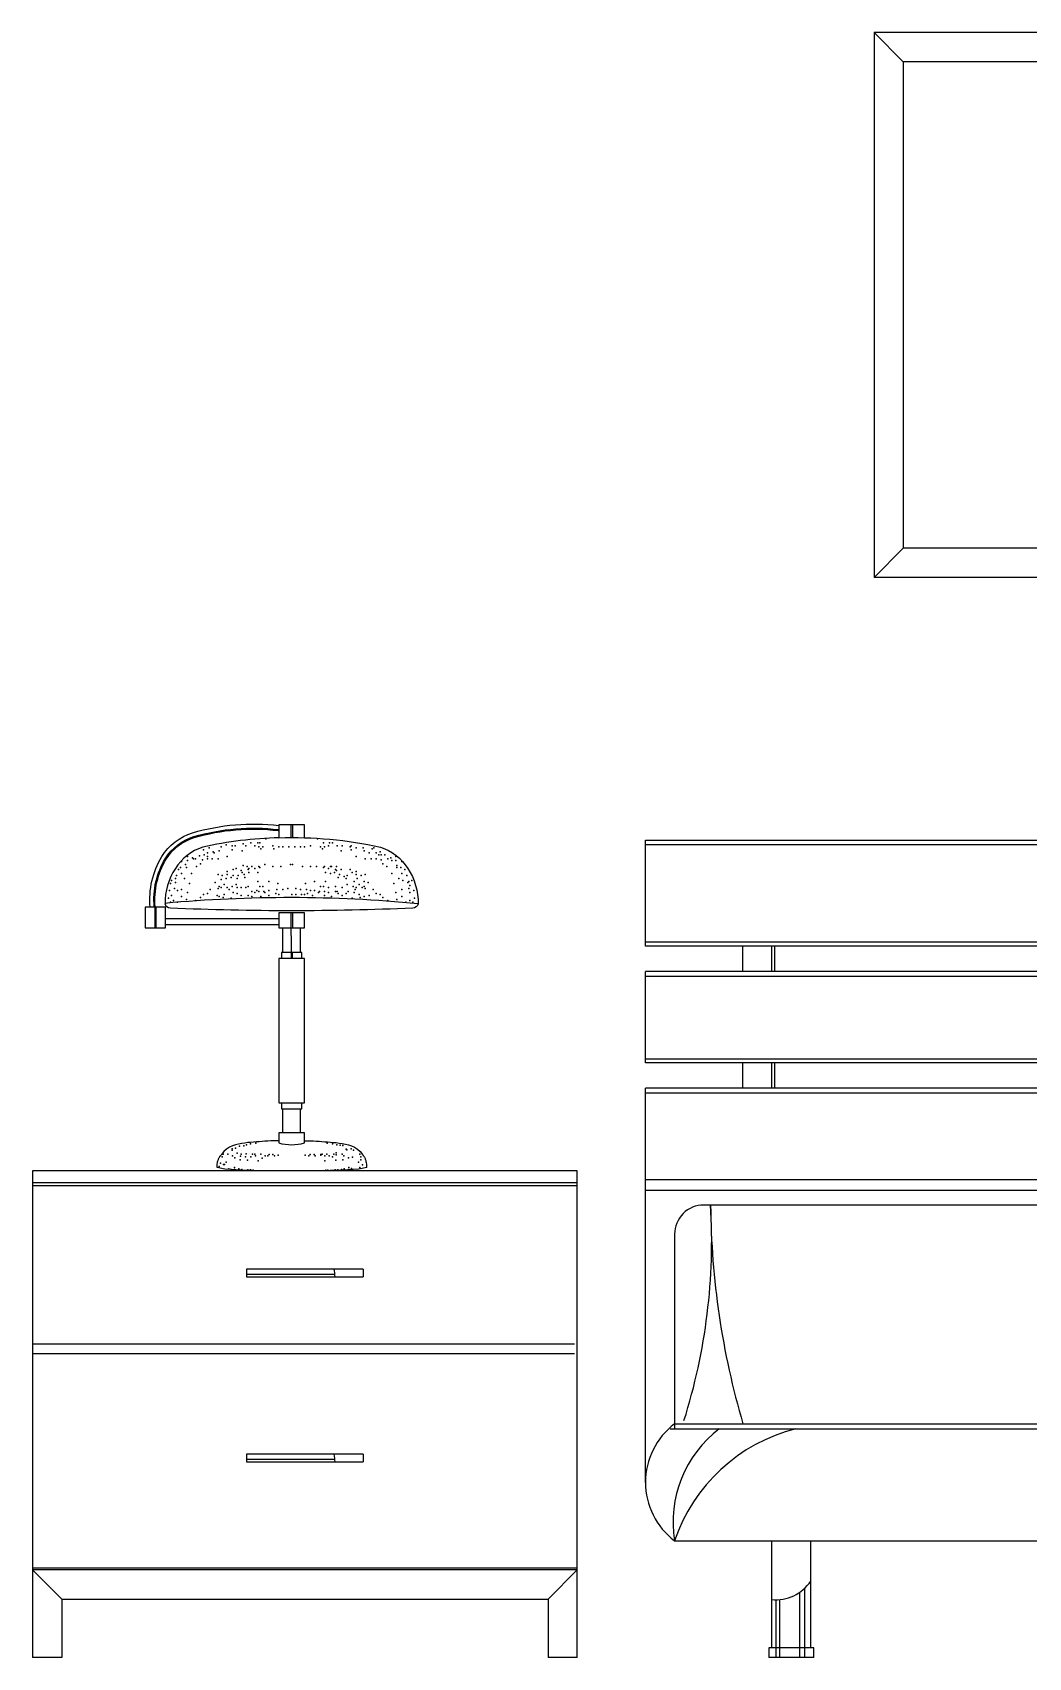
# Model space of a CAD drawing. Header units: inches. Extents: x 4.1 to 46.6, y 13.1 to 37.9.
# Drawn here: x 16.799 to 17.823, y 22.686 to 24.356 of the extents above; entities that cross this region are included whole.
import ezdxf

# ---------------------------------------------------------------- set-up
doc = ezdxf.new("R2010")
doc.units = ezdxf.units.IN
doc.header["$MEASUREMENT"] = 0
doc.layers.add('02', color=2, linetype='Continuous')
doc.layers.add('4', color=4, linetype='Continuous')

msp = doc.modelspace()

# ---------------------------------------------------------------- linework, layer by layer
at = {"layer": '02'}
for p, q in [((17.6938, 24.3264), (17.6638, 24.3564)), ((17.6938, 23.8264), (17.6638, 23.7964)), ((17.0643, 23.542), (17.0643, 23.5291)), ((17.0659, 23.542), (17.0659, 23.5291)), ((19.1588, 23.5214), (17.4288, 23.5214)), ((16.9244, 23.4574), (16.9244, 23.4363)), ((16.9257, 23.4574), (16.9257, 23.4363)), ((17.0643, 23.4517), (17.0645, 23.4047)), ((17.0659, 23.4517), (17.0659, 23.4361)), ((17.052, 23.4456), (16.9355, 23.4456)), ((17.052, 23.4395), (16.9355, 23.4395)), ((19.1588, 23.4214), (17.4288, 23.4214)), ((19.1588, 23.4174), (17.4288, 23.4174)), ((17.5288, 23.3914), (17.5288, 23.4174)), ((17.5588, 23.3914), (17.5588, 23.4174)), ((17.5618, 23.3914), (17.5618, 23.4174)), ((17.0782, 23.4047), (17.052, 23.4047)), ((17.0657, 23.4108), (17.0657, 23.4047)), ((19.1588, 23.3914), (17.4288, 23.3914)), ((19.1588, 23.3864), (17.4288, 23.3864)), ((19.1588, 23.3014), (17.4288, 23.3014)), ((19.1588, 23.2974), (17.4288, 23.2974)), ((17.5288, 23.2714), (17.5288, 23.2974)), ((17.5588, 23.2714), (17.5588, 23.2974)), ((17.5618, 23.2714), (17.5618, 23.2974)), ((19.1588, 23.2714), (17.4288, 23.2714)), ((19.1588, 23.2664), (17.4288, 23.2664)), ((16.7988, 23.1864), (16.7988, 22.6864)), ((17.3588, 22.6864), (17.3588, 23.1864)), ((16.7988, 23.1714), (17.3588, 23.1714)), ((19.1588, 23.1774), (17.4288, 23.1774)), ((19.1588, 23.1664), (17.4288, 23.1664)), ((17.0188, 23.0856), (17.0188, 23.0776)), ((17.0189, 23.0804), (17.1094, 23.0804)), ((17.1388, 23.0856), (17.1388, 23.0776)), ((16.7988, 23.0089), (17.356, 23.0089)), ((16.7988, 22.9989), (17.356, 22.9989)), ((17.4588, 22.9264), (19.1288, 22.9264)), ((17.0188, 22.8954), (17.0188, 22.8874)), ((17.0189, 22.8902), (17.1094, 22.8902)), ((17.1388, 22.8954), (17.1388, 22.8874)), ((16.7988, 22.7784), (17.3588, 22.7784)), ((16.8288, 22.7464), (16.7988, 22.7764)), ((17.3288, 22.7464), (17.3588, 22.7764)), ((16.8288, 22.7464), (16.8288, 22.6864)), ((17.3288, 22.7464), (17.3288, 22.6864)), ((17.5628, 22.7457), (17.5628, 22.6864)), ((17.5667, 22.7459), (17.5667, 22.6864)), ((17.5872, 22.7532), (17.5872, 22.6864)), ((17.5924, 22.7574), (17.5924, 22.6864)), ((16.8288, 22.6864), (16.7988, 22.6864)), ((17.3588, 22.6864), (17.3288, 22.6864))]:
    msp.add_line(p, q, dxfattribs=at)
for points in [[(18.9238, 23.7964), (18.9238, 24.3564), (17.6638, 24.3564), (17.6638, 23.7964)], [(18.8938, 23.8264), (18.8938, 24.3264), (17.6938, 24.3264), (17.6938, 23.8264)], [(18.8938, 23.8264), (17.6938, 23.8264)], [(18.9238, 23.7964), (17.6638, 23.7964)], [(17.0782, 23.5287), (17.0782, 23.542), (17.052, 23.542), (17.052, 23.5288)], [(17.0782, 23.4361), (17.0782, 23.4517), (17.052, 23.4517), (17.052, 23.4361), (17.0782, 23.4361)], [(17.0559, 23.4361), (17.0559, 23.4108)], [(17.0743, 23.4108), (17.0743, 23.4361)], [(17.052, 23.4047), (17.052, 23.2565), (17.0782, 23.2565)], [(17.0756, 23.4108), (17.0546, 23.4108), (17.0546, 23.4047)], [(17.0756, 23.4047), (17.0756, 23.4108)], [(17.0782, 23.2565), (17.0782, 23.4047)], [(17.0546, 23.2565), (17.0546, 23.2504), (17.0756, 23.2504)], [(17.0559, 23.2504), (17.0559, 23.2255)], [(17.0743, 23.2255), (17.0743, 23.2504)], [(17.0756, 23.2504), (17.0756, 23.2565)], [(17.052, 23.2175), (17.0496, 23.2174), (17.0466, 23.2173), (17.0436, 23.2172), (17.0406, 23.2171), (17.0377, 23.2169), (17.0348, 23.2167), (17.0319, 23.2165), (17.029, 23.2163), (17.026, 23.2161), (17.023, 23.2158), (17.02, 23.2155), (17.0169, 23.2151), (17.0138, 23.2147), (17.0106, 23.2141), (17.0074, 23.2134), (17.0043, 23.2123), (17.0013, 23.2109), (16.9983, 23.2089), (16.9956, 23.2064), (16.993, 23.2033)], [(17.079, 23.2175), (17.0815, 23.2174), (17.0845, 23.2173), (17.0875, 23.2172), (17.0904, 23.2171), (17.0933, 23.2169), (17.0963, 23.2167), (17.0992, 23.2165), (17.1021, 23.2163), (17.105, 23.2161), (17.108, 23.2158), (17.111, 23.2155), (17.1141, 23.2151), (17.1172, 23.2147), (17.1204, 23.2141), (17.1236, 23.2134), (17.1267, 23.2123), (17.1298, 23.2109), (17.1327, 23.2089), (17.1355, 23.2064), (17.138, 23.2033)], [(16.9885, 23.1898), (16.9885, 23.19), (16.9886, 23.1918), (16.9887, 23.1934), (16.9889, 23.1947), (16.9891, 23.1958), (16.9893, 23.1968), (16.9896, 23.1976), (16.9899, 23.1983), (16.9901, 23.199), (16.9904, 23.1996), (16.9906, 23.2001), (16.9909, 23.2006), (16.9912, 23.2011), (16.9915, 23.2015), (16.9919, 23.202), (16.9922, 23.2024), (16.9926, 23.2028), (16.993, 23.2033)], [(17.1425, 23.1898), (17.1425, 23.19), (17.1425, 23.1918), (17.1424, 23.1934), (17.1422, 23.1947), (17.1419, 23.1958), (17.1417, 23.1968), (17.1414, 23.1976), (17.1412, 23.1983), (17.1409, 23.199), (17.1407, 23.1996), (17.1404, 23.2001), (17.1401, 23.2006), (17.1398, 23.2011), (17.1395, 23.2015), (17.1392, 23.202), (17.1388, 23.2024), (17.1384, 23.2028), (17.138, 23.2033)], [(17.3588, 23.1864), (16.7988, 23.1864)], [(17.1425, 23.1898), (17.1343, 23.1883), (17.1166, 23.1872), (17.0925, 23.1866), (17.0652, 23.1864), (17.038, 23.1866), (17.014, 23.1872), (16.9964, 23.1883), (16.9885, 23.1898)], [(16.7988, 23.1744), (17.3588, 23.1744)], [(17.1388, 23.0856), (17.0188, 23.0856)], [(17.0188, 23.0776), (17.1388, 23.0776)], [(17.1388, 22.8954), (17.0188, 22.8954)], [(17.0188, 22.8874), (17.1388, 22.8874)], [(17.3588, 22.7764), (16.7988, 22.7764)], [(16.8288, 22.7464), (17.3288, 22.7464)]]:
    msp.add_lwpolyline(points, dxfattribs=at)
for points in [[(16.9197, 23.4574, -0.15616), (16.9316, 23.5095, -0.180266), (16.9634, 23.534, -0.100872), (17.052, 23.5414)], [(16.9239, 23.4578, -0.156017), (16.9352, 23.5073, -0.179879), (16.9646, 23.53, -0.100831), (17.0516, 23.5372, -0.100831)], [(16.9249, 23.4578, -0.155978), (16.9361, 23.5068, -0.179774), (16.9649, 23.529, -0.100821), (17.0514, 23.5362, -0.100821)], [(17.0521, 23.5288, 0.049707), (16.9738, 23.5191, 0.178104), (16.9457, 23.4973, 0.15202), (16.935, 23.4609)], [(17.052, 23.5288, -0.064459), (17.1565, 23.5191, -0.178104), (17.1845, 23.4973, -0.15202), (17.1952, 23.4609)], [(17.1952, 23.4609, -0.338174), (17.1897, 23.4565, -0.021936), (16.9405, 23.4565, -0.338174), (16.935, 23.4609)], [(17.0782, 23.2255), (17.052, 23.2255), (17.052, 23.2152, 0.140748), (17.0782, 23.2152), (17.0782, 23.2255)]]:
    msp.add_lwpolyline(points, format="xyb", dxfattribs=at)
msp.add_lwpolyline([(16.9355, 23.4363), (16.9355, 23.4574), (16.9146, 23.4574), (16.9146, 23.4363)], close=True, dxfattribs=at)
for centre, radius, start, end in [((17.0628, 22.0731), 1.3942, 84.5501, 95.2605), ((16.8861, 23.1142), 0.6108, 342.4384, 3.4876), ((18.3139, 23.1573), 0.8181, 180.4132, 196.3931), ((17.0519, 23.0742), 0.058, 3.3462, 11.3212), ((17.577, 22.8258), 0.1198, 127.0972, 189.3317), ((17.6269, 22.7492), 0.1776, 104.1855, 161.223), ((17.0519, 22.884), 0.058, 3.3462, 11.3212), ((17.5628, 22.7888), 0.0431, 264.4363, 326.4411)]:
    msp.add_arc(centre, radius, start, end, dxfattribs=at)
for p in [(16.9744, 23.5165), (16.9805, 23.5185), (16.9846, 23.5144), (16.9907, 23.5155), (16.9927, 23.5195), (16.9978, 23.5216), (17.004, 23.5206), (17.004, 23.5165), (17.007, 23.5206), (17.0142, 23.5155), (17.0152, 23.5226), (17.0182, 23.5206), (17.0233, 23.5236), (17.0274, 23.5206), (17.0305, 23.5236), (17.0315, 23.5195), (17.0325, 23.5236), (17.0335, 23.5175), (17.0356, 23.5195), (17.0386, 23.5277), (17.0458, 23.5206), (17.0468, 23.5175), (17.0519, 23.5195), (17.056, 23.5195), (17.0621, 23.5195), (17.0683, 23.5195), (17.0744, 23.5195), (17.0785, 23.5195), (17.0846, 23.5206), (17.0917, 23.5277), (17.0948, 23.5195), (17.0968, 23.5175), (17.0978, 23.5236), (17.0989, 23.5195), (17.1029, 23.5206), (17.104, 23.5236), (17.107, 23.5236), (17.1121, 23.5206), (17.1162, 23.5155), (17.1172, 23.5206), (17.1254, 23.5195), (17.1264, 23.5206), (17.1264, 23.5165), (17.1315, 23.5185), (17.1386, 23.5185), (17.1396, 23.5155), (17.1478, 23.5175), (17.1498, 23.5185), (17.156, 23.5144), (16.9509, 23.4981), (16.952, 23.5043), (16.956, 23.5012), (16.9571, 23.4981), (16.9581, 23.5094), (16.9581, 23.5053), (16.9632, 23.5083), (16.9642, 23.5073), (16.9662, 23.5073), (16.9672, 23.4992), (16.9703, 23.5104), (16.9713, 23.5022), (16.9734, 23.5063), (16.9754, 23.5114), (16.9785, 23.5134), (16.9785, 23.5094), (16.9785, 23.5073), (16.9836, 23.5073), (16.9856, 23.5134), (16.9897, 23.5073), (16.9989, 23.5094), (17.008, 23.4971), (17.0152, 23.5002), (17.0193, 23.4992), (17.0213, 23.4971), (17.0244, 23.4992), (17.0274, 23.4971), (17.0315, 23.4992), (17.0325, 23.4981), (17.0376, 23.5012), (17.0458, 23.4992), (17.0539, 23.4992), (17.0641, 23.5012), (17.0662, 23.5012), (17.0764, 23.4992), (17.0846, 23.4992), (17.0907, 23.4992), (17.0978, 23.4981), (17.0989, 23.4992), (17.1029, 23.4971), (17.105, 23.4992), (17.106, 23.4992), (17.1111, 23.4992), (17.1315, 23.5094), (17.1407, 23.5073), (17.1447, 23.5134), (17.1468, 23.5073), (17.1519, 23.5134), (17.1519, 23.5073), (17.1549, 23.5114), (17.157, 23.5114), (17.157, 23.5063), (17.159, 23.5022), (17.1611, 23.5114), (17.1631, 23.4992), (17.1641, 23.5073), (17.1672, 23.5083), (17.1682, 23.5053), (17.1723, 23.5094), (17.1723, 23.5053), (17.1733, 23.5002), (17.1733, 23.4981), (17.1774, 23.4981), (17.1784, 23.5043), (16.9407, 23.4818), (16.9418, 23.4849), (16.9458, 23.4869), (16.9458, 23.4829), (16.9469, 23.49), (16.9489, 23.4961), (16.952, 23.492), (16.955, 23.4869), (16.9601, 23.4818), (16.9621, 23.492), (16.9866, 23.4829), (16.9897, 23.491), (16.9927, 23.4859), (16.9938, 23.49), (16.9958, 23.4808), (16.9978, 23.4869), (16.9989, 23.4941), (16.9989, 23.491), (17.0029, 23.488), (17.005, 23.4961), (17.005, 23.49), (17.008, 23.4808), (17.0091, 23.4869), (17.0101, 23.49), (17.0131, 23.4951), (17.0142, 23.4931), (17.0162, 23.491), (17.0172, 23.488), (17.0203, 23.4961), (17.0213, 23.4931), (17.0305, 23.4931), (17.0305, 23.4839), (17.0417, 23.4839), (17.0509, 23.4818), (17.0795, 23.4818), (17.0887, 23.4839), (17.0999, 23.4931), (17.0999, 23.4839), (17.105, 23.492), (17.1091, 23.4931), (17.1101, 23.4961), (17.1111, 23.4951), (17.1131, 23.488), (17.1142, 23.491), (17.1162, 23.4961), (17.1192, 23.489), (17.1213, 23.4869), (17.1223, 23.49), (17.1223, 23.4808), (17.1254, 23.4961), (17.1274, 23.4931), (17.1294, 23.4839), (17.1315, 23.4941), (17.1315, 23.491), (17.1325, 23.4869), (17.1345, 23.4808), (17.1366, 23.49), (17.1396, 23.4839), (17.1407, 23.491), (17.1437, 23.4829), (17.1682, 23.492), (17.1702, 23.4818), (17.1753, 23.4869), (17.1784, 23.492), (17.1794, 23.4849), (17.1815, 23.4961), (17.1835, 23.49), (17.1845, 23.4829), (17.1855, 23.4839), (17.1886, 23.4849), (16.9387, 23.4666), (16.9397, 23.4747), (16.9418, 23.4696), (16.9438, 23.4645), (16.9448, 23.4768), (16.9479, 23.4747), (16.952, 23.4757), (16.952, 23.4686), (16.9571, 23.4655), (16.9581, 23.4727), (16.9662, 23.4645), (16.9713, 23.4676), (16.9744, 23.4706), (16.9785, 23.4717), (16.9815, 23.4757), (16.9887, 23.4696), (16.9897, 23.4768), (16.9907, 23.4788), (16.9907, 23.4686), (16.9927, 23.4778), (16.9948, 23.4676), (16.9958, 23.4706), (16.9989, 23.4778), (17.0009, 23.4757), (17.0029, 23.4666), (17.004, 23.4788), (17.005, 23.4727), (17.0091, 23.4778), (17.0091, 23.4717), (17.0131, 23.4778), (17.0131, 23.4696), (17.0182, 23.4778), (17.0203, 23.4788), (17.0203, 23.4696), (17.0244, 23.4737), (17.0244, 23.4686), (17.0274, 23.4727), (17.0295, 23.4747), (17.0315, 23.4737), (17.0325, 23.4788), (17.0335, 23.4686), (17.0356, 23.4788), (17.0366, 23.4737), (17.0376, 23.4727), (17.0417, 23.4747), (17.0417, 23.4696), (17.0488, 23.4717), (17.0498, 23.4757), (17.0519, 23.4706), (17.056, 23.4757), (17.0611, 23.4768), (17.0652, 23.4706), (17.0693, 23.4768), (17.0693, 23.4706), (17.0744, 23.4757), (17.0754, 23.4706), (17.0785, 23.4706), (17.0805, 23.4757), (17.0815, 23.4717), (17.0846, 23.4747), (17.0866, 23.4696), (17.0887, 23.4747), (17.0927, 23.4727), (17.0938, 23.4737), (17.0948, 23.4788), (17.0978, 23.4788), (17.0989, 23.4737), (17.0989, 23.4696), (17.1029, 23.4778), (17.1029, 23.4727), (17.106, 23.4686), (17.1101, 23.4788), (17.1101, 23.4737), (17.1121, 23.4737), (17.1131, 23.4717), (17.1172, 23.4778), (17.1172, 23.4696), (17.1213, 23.4717), (17.1233, 23.4737), (17.1274, 23.4666), (17.1284, 23.4788), (17.1294, 23.4727), (17.1305, 23.4757), (17.1315, 23.4778), (17.1345, 23.4706), (17.1356, 23.4676), (17.1376, 23.4778), (17.1396, 23.4788), (17.1396, 23.4686), (17.1407, 23.4768), (17.1447, 23.4696), (17.1488, 23.4757), (17.1519, 23.4717), (17.156, 23.4706), (17.159, 23.4676), (17.1641, 23.4645), (17.1723, 23.4727), (17.1733, 23.4655), (17.1784, 23.4757), (17.1784, 23.4686), (17.1855, 23.4768), (17.1866, 23.4798), (17.1866, 23.4727), (17.1866, 23.4645), (17.1906, 23.4747), (17.1916, 23.4666), (16.9407, 23.4625), (16.9479, 23.4625), (17.1825, 23.4625), (17.1896, 23.4625), (17.0186, 23.2133), (17.023, 23.2144), (17.0284, 23.2149), (17.1018, 23.2149), (17.1072, 23.2144), (17.1116, 23.2133), (16.9938, 23.2008), (16.9949, 23.2035), (16.9995, 23.2035), (17.0039, 23.2092), (17.0041, 23.2076), (17.0044, 23.2019), (17.0066, 23.1999), (17.0074, 23.2098), (17.0093, 23.2046), (17.0115, 23.2119), (17.0123, 23.198), (17.0126, 23.2016), (17.0131, 23.2035), (17.0161, 23.2122), (17.0178, 23.2008), (17.0183, 23.204), (17.0197, 23.1975), (17.0232, 23.201), (17.0249, 23.2035), (17.0273, 23.2038), (17.0281, 23.2021), (17.0309, 23.1967), (17.0336, 23.2035), (17.0347, 23.1997), (17.038, 23.2019), (17.0407, 23.2021), (17.0421, 23.2032), (17.0459, 23.2032), (17.0475, 23.2019), (17.0513, 23.2027), (17.0789, 23.2027), (17.0827, 23.2019), (17.0843, 23.2032), (17.0882, 23.2032), (17.0895, 23.2021), (17.095, 23.2032), (17.095, 23.2027), (17.0966, 23.2038), (17.0991, 23.2021), (17.0993, 23.1967), (17.1012, 23.2038), (17.1037, 23.2021), (17.107, 23.201), (17.1086, 23.2038), (17.1105, 23.1975), (17.1108, 23.2049), (17.1108, 23.2029), (17.1149, 23.2128), (17.1171, 23.2035), (17.1176, 23.2125), (17.1179, 23.198), (17.1187, 23.2019), (17.1212, 23.2087), (17.122, 23.2081), (17.1236, 23.1999), (17.1263, 23.2092), (17.1277, 23.2005), (17.1288, 23.2078), (17.1354, 23.2035), (17.1362, 23.2008), (17.1364, 23.198), (16.9905, 23.191), (16.9919, 23.1945), (16.9951, 23.1931), (16.9962, 23.1929), (16.9979, 23.1953), (17.0006, 23.1885), (17.003, 23.188), (17.0063, 23.1899), (17.0063, 23.188), (17.011, 23.1885), (17.014, 23.188), (17.0202, 23.1877), (17.0227, 23.1874), (17.0257, 23.1871), (17.1002, 23.1871), (17.1023, 23.1871), (17.11, 23.1877), (17.1127, 23.1877), (17.1163, 23.188), (17.1193, 23.1885), (17.1239, 23.1899), (17.1239, 23.188), (17.1266, 23.189), (17.1272, 23.188), (17.134, 23.1956), (17.1351, 23.1901), (17.1381, 23.1926)]:
    msp.add_point(p, dxfattribs=at)
at = {"layer": '4'}
for p, q in [((17.4288, 23.2974), (17.4288, 23.3914)), ((17.4288, 22.8664), (17.4288, 23.2714)), ((17.4543, 22.9214), (19.1332, 22.9214)), ((17.4588, 22.8064), (19.1288, 22.8064)), ((17.5588, 22.6964), (17.5588, 22.8064)), ((17.5988, 22.6964), (17.5988, 22.8064)), ((17.6018, 22.6864), (17.5558, 22.6864))]:
    msp.add_line(p, q, dxfattribs=at)
for points in [[(17.4288, 23.4174), (17.4288, 23.5264), (19.1588, 23.5264), (19.1588, 23.4214)], [(17.6018, 22.6864), (17.6018, 22.6964), (17.5558, 22.6964), (17.5558, 22.6864)]]:
    msp.add_lwpolyline(points, dxfattribs=at)
msp.add_lwpolyline([(19.1288, 22.9214), (19.1288, 23.1214, 0.414214), (19.0988, 23.1514), (17.4888, 23.1514, 0.414214), (17.4588, 23.1214), (17.4588, 22.9214)], format="xyb", dxfattribs=at)
msp.add_arc((17.5038, 22.8664), 0.075, 126.8699, 233.1301, dxfattribs=at)

doc.saveas('drawing.dxf')
